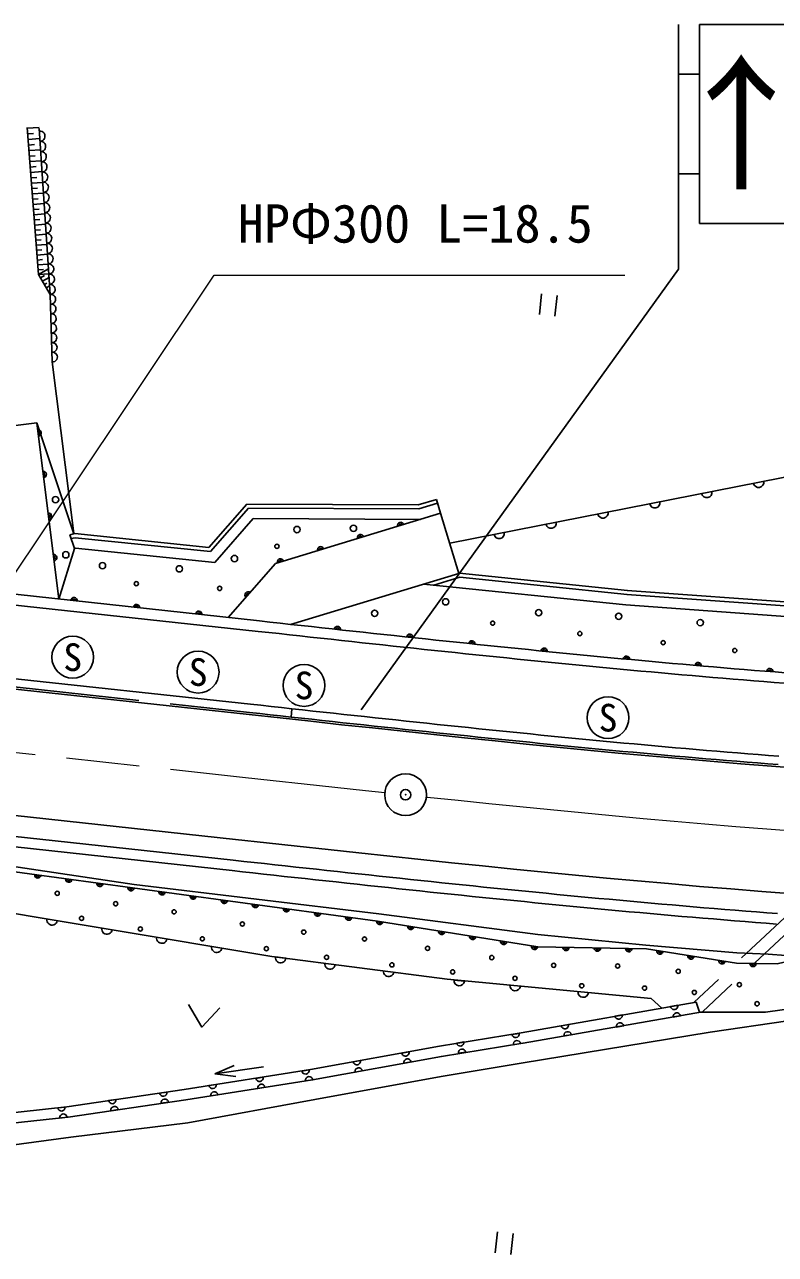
# Model space of a CAD drawing. Units: millimetres, scale not verified. Extents: x 40000 to 680000, y 20000 to 380000.
# Drawn here: x 260028 to 295918, y 250270 to 309024 of the extents above; entities that cross this region are included whole.
import ezdxf
from ezdxf.enums import TextEntityAlignment as Align

# ---------------------------------------------------------------- set-up
doc = ezdxf.new("R2010")
doc.units = ezdxf.units.MM
doc.header["$LTSCALE"] = 1000
doc.header["$PDMODE"] = 32
doc.header["$PDSIZE"] = 500
doc.linetypes.add('CHAIN', pattern=[18.5, 12, -1.5, 3.5, -1.5])
doc.linetypes.add('DASHED', pattern=[7.5, 6, -1.5])
for name, color, linetype, lineweight in [('M-BGD', 7, 'Continuous', 25), ('M-BGD-EXST', 7, 'Continuous', 25), ('M-BMK', 2, 'CHAIN', 13), ('M-BMK-SRVR', 3, 'Continuous', 25), ('M-STR-HTXT', 7, 'Continuous', 13), ('M-STR-STRC', 7, 'Continuous', 25)]:
    doc.layers.add(name, color=color, linetype=linetype, lineweight=lineweight)
doc.layers.add('M-OTRS', color=6, linetype='Continuous')
doc.styles.add('ＭＳ ゴシック', font='')
doc.styles.get('ＭＳ ゴシック').set_extended_font_data('MS Gothic')

msp = doc.modelspace()

# ---------------------------------------------------------------- linework, layer by layer
at = {"layer": 'M-BGD'}
for p, q in [((260155, 304108), (260695, 297079)), ((260158, 304068), (260726, 304112)), ((260179, 303800), (260461, 303822)), ((260199, 303532), (260762, 303575)), ((260220, 303266), (260499, 303288)), ((260240, 303001), (260797, 303044)), ((260260, 302738), (260537, 302760)), ((260280, 302476), (260832, 302518)), ((260300, 302217), (260575, 302238)), ((260320, 301957), (260866, 301999)), ((260340, 301701), (260611, 301721)), ((260360, 301444), (260900, 301486)), ((260379, 301190), (260648, 301211)), ((260399, 300937), (260933, 300978)), ((260418, 300686), (260684, 300706)), ((260437, 300435), (260967, 300476)), ((260456, 300187), (260720, 300208)), ((260475, 299939), (260999, 299980)), ((260494, 299694), (260755, 299714)), ((260513, 299449), (261032, 299489)), ((260532, 299207), (260790, 299226)), ((260550, 298964), (261064, 299004)), ((260569, 298725), (260824, 298744)), ((260587, 298485), (261096, 298524)), ((260605, 298248), (260858, 298267)), ((260624, 298011), (261127, 298050)), ((260642, 297777), (260892, 297796)), ((260660, 297543), (261158, 297581)), ((260677, 297311), (260925, 297330)), ((260695, 297079), (261172, 297360)), ((260695, 297079), (261188, 297117)), ((260695, 297079), (261254, 296130)), ((260789, 296921), (260987, 297038)), ((260882, 296762), (261200, 296949)), ((260975, 296604), (261094, 296674)), ((261068, 296446), (261227, 296539)), ((262380, 284708), (261354, 292908)), ((280348, 284251), (317442, 291552)), ((257636, 289628), (260612, 290001)), ((261667, 281573), (260612, 290001)), ((260612, 290001), (262382, 284693)), ((218156, 286339), (271256, 280533)), ((279716, 286337), (278845, 286073)), ((279771, 286155), (278873, 285883)), ((279716, 286337), (279916, 285677)), ((271201, 280035), (218050, 285784)), ((270646, 286120), (268831, 284045)), ((270732, 285929), (268909, 283846)), ((270646, 286120), (278845, 286073)), ((270732, 285929), (278873, 285883)), ((279916, 285677), (272026, 283282)), ((280786, 282806), (279916, 285677)), ((270957, 285428), (269116, 283322)), ((270957, 285428), (278946, 285383)), ((262190, 284650), (262427, 284704)), ((262190, 284650), (262409, 283992)), ((262250, 284469), (262438, 284511)), ((262427, 284704), (268831, 284045)), ((262438, 284511), (268909, 283846)), ((261666, 281581), (262409, 283992)), ((262409, 283992), (262468, 284006)), ((262468, 284006), (269116, 283322)), ((272026, 283282), (269764, 280696)), ((272746, 280370), (280786, 282806)), ((279590, 282245), (280829, 282620)), ((280810, 282813), (288845, 281987)), ((280829, 282620), (288826, 281798)), ((279101, 282295), (288774, 281301)), ((288811, 281799), (299924, 280992)), ((288824, 281989), (299938, 281181)), ((228480, 281123), (270821, 276556)), ((288774, 281301), (299888, 280493)), ((272765, 275941), (272809, 276339)), ((270005, 269101), (229882, 273489)), ((229827, 272992), (269951, 268604)), ((272515, 264421), (272019, 264485)), ((297425, 264481), (295567, 264614)), ((281054, 263330), (280556, 263378)), ((283770, 260854), (292124, 262316)), ((290494, 262031), (289986, 262489)), ((291251, 262170), (290906, 262110)), ((292124, 262316), (292292, 261838)), ((292426, 261861), (283856, 260362)), ((288595, 261714), (288250, 261654)), ((291035, 261605), (291380, 261666)), ((292292, 261838), (295450, 261841)), ((283761, 259411), (292803, 260887)), ((286025, 261250), (285681, 261189)), ((288323, 261134), (288667, 261194)), ((292803, 260887), (296504, 261430)), ((283770, 260854), (279865, 260224)), ((280686, 260369), (281031, 260425)), ((283325, 260771), (283671, 260827)), ((283735, 260338), (283390, 260282)), ((285812, 260707), (286157, 260767)), ((279865, 260224), (273703, 259099)), ((278404, 259946), (278060, 259883)), ((281117, 259934), (280772, 259878)), ((269125, 258894), (270044, 259288)), ((269125, 258894), (271447, 259229)), ((276082, 259532), (275738, 259469)), ((278159, 259405), (278504, 259468)), ((279940, 258774), (283761, 259411)), ((273703, 259099), (267655, 258153)), ((269125, 258894), (270118, 258776)), ((271433, 258735), (271087, 258681)), ((273627, 259086), (273281, 259032)), ((273458, 258563), (273803, 258617)), ((273905, 257667), (279940, 258774)), ((275826, 258981), (276170, 259044)), ((267655, 258153), (262040, 257325)), ((266829, 258027), (266482, 257976)), ((269185, 258390), (268839, 258336)), ((271174, 258200), (271520, 258254)), ((264389, 257670), (264043, 257618)), ((266561, 257490), (266908, 257542)), ((267826, 256560), (273905, 257667)), ((268925, 257844), (269271, 257898)), ((262094, 256828), (257493, 256326)), ((262040, 257325), (257588, 256839)), ((261617, 257271), (261965, 257309)), ((262058, 256823), (261710, 256785)), ((264155, 257136), (264501, 257187)), ((262233, 255866), (267826, 256560)), ((257631, 255244), (262233, 255866))]:
    msp.add_line(p, q, dxfattribs=at)
at = {"layer": 'M-BGD', "linetype": 'DASHED'}
for p, q in [((214796, 282300), (270777, 276159)), ((304170, 273646), (292041, 262323)), ((304798, 273411), (292426, 261861))]:
    msp.add_line(p, q, dxfattribs=at)
at = {"layer": 'M-BGD'}
for points in [[(261354, 292908), (261254, 296130), (260730, 304057)], [(271256, 280533), (271753, 280478), (272249, 280424), (272746, 280370), (273242, 280315), (273739, 280261), (274235, 280207), (274730, 280153), (275226, 280099), (275722, 280046), (276217, 279992), (276712, 279939), (277207, 279885), (277702, 279832), (278197, 279779), (278691, 279726), (279185, 279674), (279679, 279622), (280173, 279569), (280667, 279518), (281161, 279466), (281654, 279415), (282148, 279364), (282641, 279313), (283134, 279262), (283627, 279212), (284119, 279162), (284612, 279113), (285104, 279064), (285597, 279015), (286089, 278967), (286581, 278918), (287072, 278871), (287564, 278824), (288056, 278777), (288547, 278731), (289038, 278685), (289529, 278639), (290020, 278594), (290511, 278550), (291002, 278506), (291492, 278462), (291982, 278419), (292473, 278377), (292963, 278335), (293453, 278294), (293942, 278253), (294432, 278213), (294921, 278173), (295411, 278134), (295900, 278096), (296389, 278058)], [(271201, 280035), (271698, 279981), (272195, 279927), (272692, 279873), (273188, 279818), (273684, 279764), (274180, 279710), (274676, 279656), (275172, 279602), (275668, 279549), (276163, 279495), (276658, 279441), (277154, 279388), (277649, 279335), (278143, 279282), (278638, 279229), (279133, 279177), (279627, 279124), (280121, 279072), (280615, 279020), (281109, 278969), (281603, 278917), (282096, 278866), (282590, 278815), (283083, 278765), (283576, 278715), (284069, 278665), (284562, 278615), (285055, 278566), (285548, 278517), (286040, 278469), (286532, 278421), (287025, 278373), (287517, 278326), (288008, 278279), (288500, 278233), (288992, 278187), (289483, 278141), (289975, 278096), (290466, 278052), (290957, 278008), (291448, 277964), (291939, 277921), (292430, 277879), (292920, 277837), (293411, 277795), (293901, 277755), (294391, 277714), (294881, 277675), (295371, 277636), (295861, 277597), (296351, 277559)], [(272809, 276339), (273305, 276285), (273802, 276231), (274298, 276177), (274794, 276123), (275291, 276069), (275787, 276015), (276283, 275962), (276779, 275908), (277275, 275855), (277771, 275802), (278267, 275749), (278763, 275696), (279259, 275644), (279755, 275591), (280250, 275539), (280746, 275488), (281241, 275436), (281737, 275385), (282232, 275334), (282728, 275283), (283223, 275233), (283718, 275183), (284213, 275133), (284709, 275083), (285204, 275034), (285699, 274986), (286194, 274937), (286689, 274889), (287183, 274842), (287678, 274795), (288173, 274748), (288668, 274702), (289163, 274656), (289657, 274611), (290152, 274566), (290646, 274522), (291141, 274478), (291635, 274434), (292130, 274392), (292624, 274349), (293118, 274308), (293613, 274266), (294107, 274226), (294601, 274186), (295095, 274147), (295590, 274108), (296084, 274070)], [(297425, 264481), (295998, 264146), (294065, 264183), (289763, 264862), (284560, 264960), (276898, 266194), (265184, 267783), (255328, 269121), (241284, 271134), (230185, 272741), (228786, 271553)], [(229842, 273125), (241417, 271458), (255441, 269407), (265268, 267945), (276968, 266541), (284560, 265549), (289719, 265036), (294073, 264675), (295567, 264614)], [(270005, 269101), (270503, 269046), (271000, 268992), (271497, 268938), (271994, 268883), (272492, 268829), (272990, 268775), (273487, 268721), (273985, 268667), (274483, 268613), (274981, 268559), (275479, 268505), (275977, 268451), (276476, 268398), (276974, 268344), (277473, 268291), (277972, 268238), (278471, 268185), (278970, 268133), (279469, 268080), (279968, 268028), (280467, 267976), (280967, 267924), (281466, 267873), (281966, 267822), (282466, 267771), (282966, 267720), (283466, 267670), (283966, 267620), (284467, 267571), (284967, 267521), (285468, 267472), (285969, 267424), (286470, 267376), (286971, 267328), (287472, 267281), (287973, 267234), (288475, 267188), (288977, 267142), (289478, 267096), (289980, 267051), (290482, 267007), (290985, 266963), (291487, 266919), (291989, 266876), (292492, 266834), (292995, 266792), (293498, 266751), (294001, 266710), (294504, 266670), (295008, 266630), (295511, 266592), (296015, 266553)], [(269951, 268604), (270448, 268549), (270945, 268495), (271443, 268441), (271940, 268386), (272438, 268332), (272935, 268278), (273433, 268224), (273931, 268169), (274429, 268115), (274927, 268062), (275426, 268008), (275924, 267954), (276423, 267901), (276921, 267847), (277420, 267794), (277919, 267741), (278418, 267688), (278917, 267635), (279417, 267583), (279916, 267531), (280416, 267479), (280915, 267427), (281415, 267376), (281915, 267324), (282415, 267273), (282916, 267223), (283416, 267173), (283917, 267123), (284418, 267073), (284919, 267024), (285420, 266975), (285921, 266926), (286422, 266878), (286924, 266830), (287425, 266783), (287927, 266736), (288429, 266690), (288931, 266644), (289433, 266598), (289936, 266553), (290438, 266509), (290941, 266465), (291444, 266421), (291947, 266378), (292450, 266336), (292954, 266294), (293457, 266252), (293961, 266212), (294465, 266171), (294969, 266132), (295473, 266093), (295977, 266055)], [(256093, 267124), (271839, 264509), (280222, 263426), (289986, 262489)], [(295450, 261841), (297142, 262075), (299907, 261922), (304503, 261461), (311211, 261253), (315296, 261072), (318230, 260832)], [(262113, 256830), (267730, 257659), (273787, 258606), (279950, 259731), (283850, 260361)]]:
    msp.add_lwpolyline(points, dxfattribs=at)
at = {"layer": 'M-BGD', "linetype": 'DASHED'}
for points in [[(270777, 276159), (271274, 276104), (271771, 276050), (272268, 275996), (272765, 275941), (273262, 275887), (273758, 275833), (274255, 275779), (274751, 275725), (275248, 275671), (275744, 275618), (276240, 275564), (276737, 275511), (277233, 275457), (277729, 275404), (278225, 275351), (278721, 275298), (279217, 275246), (279713, 275194), (280209, 275142), (280704, 275090), (281200, 275038), (281696, 274987), (282191, 274936), (282687, 274885), (283183, 274835), (283678, 274785), (284174, 274735), (284669, 274685), (285164, 274636), (285660, 274587), (286155, 274539), (286650, 274491), (287145, 274444), (287641, 274397), (288136, 274350), (288631, 274304), (289126, 274258), (289621, 274212), (290116, 274168), (290611, 274123), (291106, 274079), (291601, 274036), (292095, 273993), (292590, 273951), (293085, 273909), (293580, 273868), (294075, 273827), (294569, 273787), (295064, 273748), (295559, 273709), (296053, 273671)], [(270821, 276556), (271318, 276502), (271815, 276448), (272312, 276393), (272808, 276339), (272809, 276339)]]:
    msp.add_lwpolyline(points, dxfattribs=at)
at = {"layer": 'M-BGD'}
for centre, radius in [((261508, 286327), 150), ((273046, 284900), 150), ((275748, 284959), 150), ((262000, 283694), 150), ((272090, 284100), 100), ((263752, 283174), 150), ((270060, 283514), 150), ((267426, 283022), 150), ((265369, 282316), 100), ((269352, 282088), 100), ((280157, 281447), 150), ((276759, 280899), 150), ((284603, 280927), 150), ((288426, 280757), 150), ((282400, 280428), 100), ((292324, 280456), 150), ((286570, 279930), 100), ((290553, 279494), 100), ((293976, 279121), 100), ((261588, 267521), 100), ((264382, 267023), 100), ((262751, 266325), 100), ((267176, 266636), 100), ((265563, 265818), 100), ((270440, 266055), 100), ((273372, 265668), 100), ((268523, 265347), 100), ((276276, 265336), 100), ((279291, 264893), 100), ((271584, 264877), 100), ((274461, 264462), 100), ((282361, 264451), 100), ((277586, 264103), 100), ((280493, 263766), 100), ((285321, 264077), 100), ((288377, 264050), 100), ((291273, 263796), 100), ((283467, 263462), 100), ((294195, 263160), 100), ((286661, 263102), 100), ((289662, 262992), 100), ((292041, 262784), 100), ((295042, 262245), 100)]:
    msp.add_circle(centre, radius, dxfattribs=at)
for centre, radius, start, end in [((260760, 303692), 244, 272.49635, 95.06468), ((260792, 303204), 244, 272.49635, 95.06468), ((260824, 302716), 244, 272.49635, 95.06468), ((260856, 302228), 244, 272.49635, 95.06468), ((260888, 301740), 244, 272.49635, 95.06468), ((260921, 301252), 244, 272.49635, 95.06468), ((260953, 300765), 244, 272.49635, 95.06468), ((260985, 300277), 244, 272.49635, 95.06468), ((261017, 299789), 244, 272.49635, 95.06468), ((261050, 299301), 244, 272.49635, 95.06468), ((261082, 298813), 244, 272.49635, 95.06468), ((261114, 298325), 244, 272.49635, 95.06468), ((261146, 297837), 244, 272.49635, 95.06468), ((261179, 297350), 244, 272.49635, 95.06468), ((261211, 296862), 244, 272.49635, 95.06468), ((261243, 296374), 244, 272.49635, 95.06468), ((261280, 295900), 231, 267.06821, 96.51238), ((261294, 295440), 231, 267.06821, 96.51238), ((261309, 294980), 231, 267.06821, 96.51238), ((261323, 294520), 231, 267.06821, 96.51238), ((261337, 294059), 231, 267.06821, 96.51238), ((261352, 293599), 231, 267.06821, 96.51238), ((261366, 293139), 231, 267.06821, 96.51238), ((260674, 289511), 150, 277.13198, 97.13198), ((260674, 289511), 75, 277.13198, 97.13198), ((260922, 287527), 150, 277.13198, 97.13198), ((260922, 287527), 75, 277.13198, 97.13198), ((295116, 287157), 250, 191.13531, 11.13531), ((290155, 286181), 250, 191.13531, 11.13531), ((292636, 286669), 250, 191.13531, 11.13531), ((261170, 285542), 150, 277.13198, 97.13198), ((261170, 285542), 75, 277.13198, 97.13198), ((287674, 285693), 250, 191.13531, 11.13531), ((278002, 285096), 150, 16.88591, 196.88591), ((278002, 285096), 75, 16.88591, 196.88591), ((285194, 285204), 250, 191.13531, 11.13531), ((276089, 284515), 150, 16.88591, 196.88591), ((276089, 284515), 75, 16.88591, 196.88591), ((282713, 284716), 250, 191.13531, 11.13531), ((274175, 283934), 150, 16.88591, 196.88591), ((274175, 283934), 75, 16.88591, 196.88591), ((261419, 283558), 150, 277.13198, 97.13198), ((261419, 283558), 75, 277.13198, 97.13198), ((272261, 283353), 150, 16.88591, 196.88591), ((272261, 283353), 75, 16.88591, 196.88591), ((262394, 281502), 150, 353.75904, 173.75904), ((262394, 281502), 75, 353.75904, 173.75904), ((270709, 281776), 150, 48.82501, 228.82501), ((270709, 281776), 75, 48.82501, 228.82501), ((265376, 281175), 150, 353.75904, 173.75904), ((265376, 281175), 75, 353.75904, 173.75904), ((268358, 280849), 150, 353.75904, 173.75904), ((268358, 280849), 75, 353.75904, 173.75904), ((274978, 280126), 150, 353.79938, 173.79938), ((274978, 280126), 75, 353.79938, 173.79938), ((278444, 279753), 150, 353.90968, 173.90968), ((278444, 279753), 75, 353.90968, 173.90968), ((281408, 279440), 150, 354.06008, 174.06008), ((281408, 279440), 75, 354.06008, 174.06008), ((284858, 279088), 150, 354.30072, 174.30072), ((284858, 279088), 75, 354.30072, 174.30072), ((288793, 278708), 150, 354.66168, 174.66168), ((288793, 278708), 75, 354.66168, 174.66168), ((292227, 278398), 150, 355.05272, 175.05272), ((292227, 278398), 75, 355.05272, 175.05272), ((295655, 278115), 150, 355.51396, 175.51396), ((295655, 278115), 75, 355.51396, 175.51396), ((260655, 268398), 150, 172.26851, 352.26851), ((260655, 268398), 75, 172.26851, 352.26851), ((262142, 268196), 150, 172.26851, 352.26851), ((262142, 268196), 75, 172.26851, 352.26851), ((263628, 267994), 150, 172.26851, 352.26851), ((263628, 267994), 75, 172.26851, 352.26851), ((265114, 267792), 150, 172.26851, 352.27182), ((265114, 267792), 75, 172.26851, 352.26886), ((266601, 267591), 150, 172.27478, 352.27478), ((266601, 267591), 75, 172.27478, 352.27478), ((268087, 267389), 150, 172.27478, 352.27478), ((268087, 267389), 75, 172.27478, 352.27478), ((269573, 267188), 150, 172.27478, 352.27478), ((269573, 267188), 75, 172.27478, 352.27478), ((271060, 266986), 150, 172.27478, 352.27478), ((271060, 266986), 75, 172.27478, 352.27478), ((272546, 266784), 150, 172.27478, 352.27478), ((272546, 266784), 75, 172.27478, 352.27478), ((261342, 266253), 250, 170.57026, 350.57026), ((274033, 266583), 150, 172.27478, 352.27478), ((274033, 266583), 75, 172.27478, 352.27478), ((275519, 266381), 150, 172.27478, 352.27478), ((275519, 266381), 75, 172.27478, 352.27478), ((277005, 266177), 150, 171.24738, 350.85154), ((277005, 266177), 75, 170.85154, 350.85154), ((263966, 265817), 250, 170.57026, 350.57026), ((278486, 265938), 150, 170.85154, 350.85154), ((278486, 265938), 75, 170.85154, 350.85154), ((279967, 265700), 150, 170.85154, 350.85154), ((279967, 265700), 75, 170.85154, 350.85154), ((266590, 265381), 250, 170.57026, 350.57026), ((269215, 264945), 250, 170.57026, 350.57026), ((281448, 265461), 150, 170.85154, 350.85154), ((281448, 265461), 75, 170.85154, 350.85154), ((282929, 265223), 150, 170.85154, 350.85154), ((282929, 265223), 75, 170.85154, 350.85154), ((284410, 264984), 150, 170.85154, 350.85154), ((284410, 264984), 75, 170.85154, 350.85154), ((272267, 264453), 250, 172.63402, 352.63402), ((285907, 264935), 150, 178.91762, 358.91762), ((285907, 264935), 75, 178.91762, 358.91762), ((287407, 264906), 150, 178.91762, 358.91762), ((287407, 264906), 75, 178.91762, 358.91762), ((288907, 264878), 150, 178.91762, 358.91762), ((288907, 264878), 75, 178.91762, 358.91762), ((290399, 264761), 150, 171.02949, 351.02949), ((290399, 264761), 75, 171.02949, 351.02949), ((291880, 264527), 150, 171.02949, 351.02949), ((291880, 264527), 75, 171.02949, 351.02949), ((274633, 264148), 250, 172.63402, 352.63402), ((277428, 263787), 250, 172.63402, 352.63402), ((293362, 264294), 150, 171.02949, 351.02949), ((293362, 264294), 75, 171.02949, 351.02949), ((294853, 264168), 150, 178.90951, 358.90951), ((294853, 264168), 75, 178.90951, 358.90951), ((280805, 263354), 250, 174.51882, 354.51882), ((283477, 263113), 250, 174.51882, 354.51882), ((286731, 262801), 250, 174.51882, 354.51882), ((291078, 262140), 175, 189.92492, 9.92492), ((288422, 261684), 175, 189.92492, 9.92492), ((291208, 261635), 175, 9.92463, 189.92463), ((285853, 261219), 175, 189.92492, 9.92492), ((285985, 260737), 175, 9.92463, 189.92463), ((288495, 261164), 175, 9.92463, 189.92463), ((280858, 260397), 175, 189.1696, 9.1696), ((283498, 260799), 175, 189.1696, 9.1696), ((283562, 260310), 175, 9.1696, 189.1696), ((278232, 259914), 175, 190.34543, 10.34543), ((280945, 259906), 175, 9.1696, 189.1696), ((275910, 259500), 175, 190.34543, 10.34543), ((275998, 259013), 175, 10.34543, 190.34543), ((278331, 259436), 175, 10.34543, 190.34543), ((271260, 258708), 175, 188.88709, 8.88709), ((273454, 259059), 175, 188.88709, 8.88709), ((273631, 258590), 175, 8.88709, 188.88709), ((266656, 258001), 175, 188.39125, 8.39125), ((269012, 258363), 175, 188.88709, 8.88709), ((269098, 257871), 175, 8.88709, 188.88709), ((271347, 258227), 175, 8.88709, 188.88709), ((264216, 257644), 175, 188.39125, 8.39125), ((266734, 257516), 175, 8.38767, 188.38767), ((261791, 257290), 175, 186.22932, 6.22932), ((261884, 256804), 175, 6.22932, 186.22932), ((264328, 257161), 175, 8.38767, 188.38767)]:
    msp.add_arc(centre, radius, start, end, dxfattribs=at)
at = {"layer": 'M-BGD-EXST'}
for p, q in [((284740, 296162), (284634, 295168)), ((285486, 296083), (285380, 295089)), ((282630, 251344), (282525, 250349)), ((283376, 251265), (283271, 250270))]:
    msp.add_line(p, q, dxfattribs=at)
msp.add_lwpolyline([(267865, 262208), (268505, 261134), (269356, 262049)], dxfattribs=at)
for centre in [(262328, 278803), (268324, 278091), (273385, 277454), (287918, 275912)]:
    msp.add_circle(centre, 1000, dxfattribs=at)
at = {"layer": 'M-BMK'}
msp.add_line((211824, 279422), (270440, 273077), dxfattribs=at)
for points in [[(270440, 273077), (271913, 272916), (273386, 272755), (274859, 272595), (276332, 272436), (277247, 272338)], [(279235, 272127), (279278, 272122), (280751, 271968), (282225, 271816), (283699, 271667), (285173, 271520), (286648, 271377), (288122, 271237), (289598, 271102), (291073, 270970), (292549, 270843), (294026, 270721), (295503, 270604), (296980, 270493), (298458, 270387), (299936, 270287), (301414, 270194), (302893, 270108), (304373, 270029), (305852, 269958), (307333, 269894), (308813, 269838), (310294, 269791)]]:
    msp.add_lwpolyline(points, dxfattribs=at)
at = {"layer": 'M-BMK-SRVR'}
msp.add_circle((278241, 272232), 1000, dxfattribs=at)
at = {"layer": 'M-OTRS'}
msp.add_point((278241, 272232), dxfattribs=at)
at = {"layer": 'M-STR-HTXT'}
msp.add_lwpolyline([(254800, 275678), (269095, 297058), (288721, 297058)], dxfattribs=at)
at = {"layer": 'M-STR-STRC'}
for p, q in [((291283, 297342), (291283, 309024)), ((292283, 309024), (307283, 309024)), ((292283, 309024), (292283, 299524)), ((291283, 306649), (292283, 306649)), ((291283, 301899), (292283, 301899)), ((307283, 299524), (292283, 299524)), ((291283, 297342), (276116, 276290)), ((212150, 282404), (270766, 276059)), ((211501, 276439), (270117, 270094))]:
    msp.add_line(p, q, dxfattribs=at)
for points in [[(270766, 276059), (272239, 275898), (273710, 275738), (275182, 275578), (276652, 275419), (278122, 275262), (279592, 275106), (281061, 274952), (282530, 274801), (283998, 274652), (285466, 274506), (286934, 274363), (288401, 274224), (289868, 274089), (291335, 273959), (292802, 273833), (294268, 273711), (295734, 273595), (297200, 273484)], [(270114, 270095), (271587, 269934), (273061, 269773), (274536, 269613), (276011, 269453), (277487, 269295), (278964, 269139), (280441, 268984), (281920, 268832), (283399, 268682), (284880, 268535), (286361, 268391), (287844, 268250), (289327, 268114), (290812, 267982), (292297, 267854), (293784, 267731), (295271, 267613), (296760, 267501)]]:
    msp.add_lwpolyline(points, dxfattribs=at)

# ---------------------------------------------------------------- texts
at = {"layer": 'M-BGD-EXST', "style": 'ＭＳ ゴシック'}
for p in [(262328, 278803), (268324, 278091), (273385, 277454), (287918, 275912)]:
    msp.add_text('S', height=1320, dxfattribs=at).set_placement(p, align=Align.MIDDLE_CENTER)
at = {"layer": 'M-STR-HTXT', "style": 'ＭＳ ゴシック'}
msp.add_text('HPΦ300 L=18.5', height=1833, dxfattribs=at).set_placement((270221, 298058), align=Align.BOTTOM_LEFT)
at = {"layer": 'M-STR-STRC', "style": 'ＭＳ ゴシック'}
msp.add_text('↑', height=5132, dxfattribs=at).set_placement((294283, 304274), align=Align.MIDDLE_CENTER)

doc.saveas('drawing.dxf')
